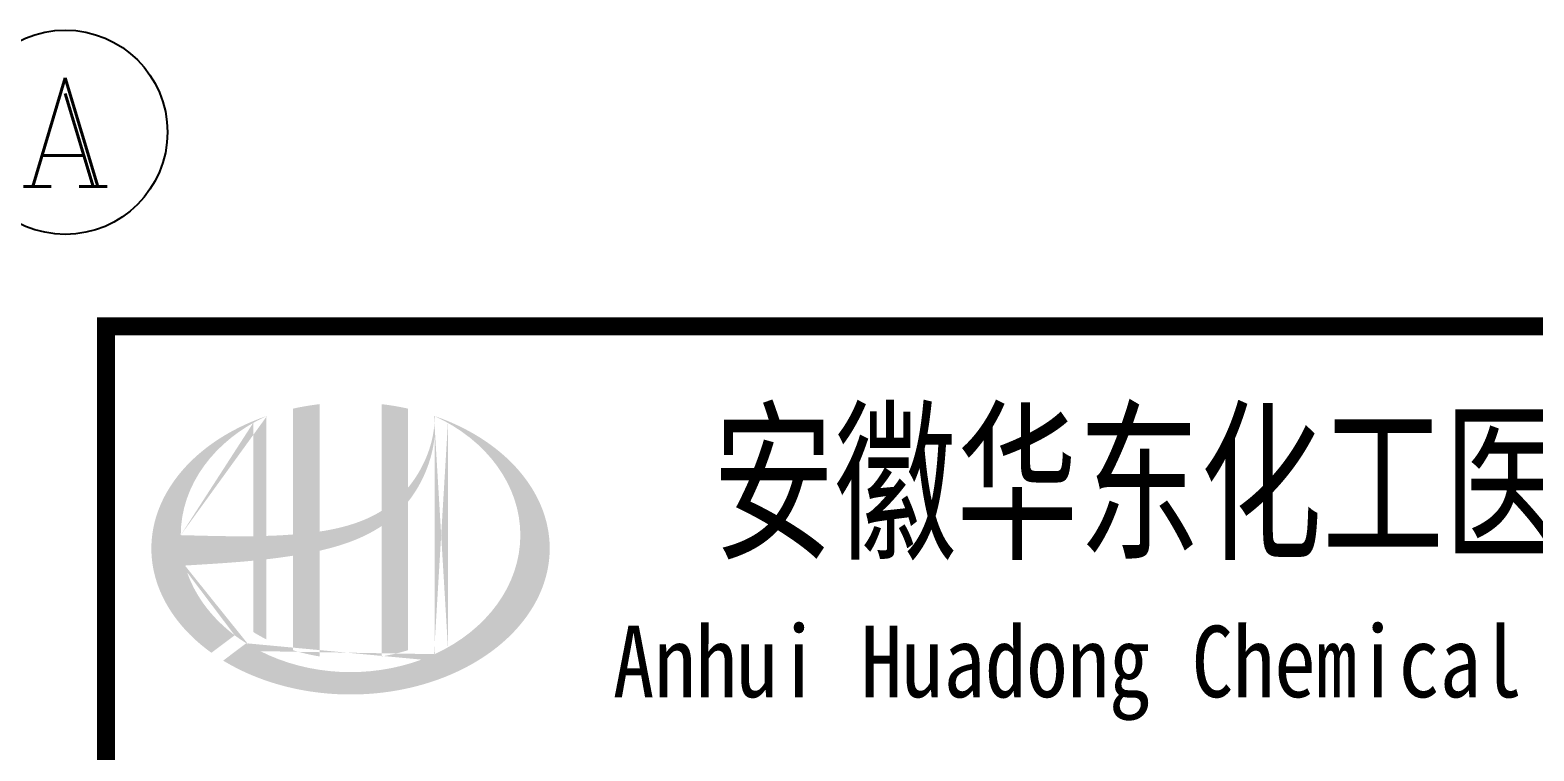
# Model space of a CAD drawing. Extents: x 4532298 to 10139194, y -639876 to -207028.
# Drawn here: x 4615013 to 4620902, y -344821 to -341998 of the extents above; entities that cross this region are included whole.
import ezdxf
from ezdxf.enums import TextEntityAlignment as Align

# ---------------------------------------------------------------- set-up
doc = ezdxf.new("R2010")
doc.units = 0
doc.header["$LTSCALE"] = 1000
doc.header["$MEASUREMENT"] = 0
doc.layers.get('0').update_dxf_attribs({"linetype": 'CONTINUOUS'})
doc.layers.add('AXIS_TEXT', color=7, linetype='CONTINUOUS')
doc.layers.add('建筑底图', color=251, linetype='CONTINUOUS')
doc.styles.add('_TCH_AXIS', font='COMPLEX', dxfattribs={"bigfont": 'GBCBIG'})
doc.styles.add('COMPLEX', font='COMPLEX')
doc.styles.add('ECEC_TQ_S', font='')
doc.styles.get('ECEC_TQ_S').set_extended_font_data('SimSun')

# ---------------------------------------------------------------- blocks, each defined once
blk = doc.blocks.new('_AXISO')
blk.add_circle((0, 0), 0.5)
at = {"layer": 'AXIS_TEXT', "style": 'COMPLEX', "width": 1.041667}
blk.add_attdef('A', text='', height=0.56, dxfattribs=at).set_placement((-0.25, -0.28), (0.25, -0.28), align=Align.FIT)

msp = doc.modelspace()

# ---------------------------------------------------------------- hatches: boundary and pattern name
h = msp.add_hatch(color=256)
edge = h.paths.add_edge_path()
edge.add_spline(control_points=[(4616146.7, -344037.2), (4616152.8, -344035.8), (4616158.9, -344034.4), (4616208, -344022.5), (4616250.6, -344009.5), (4616325.5, -343978.4), (4616358.5, -343961.4), (4616389.3, -343940.8)], knot_values=[61.629012, 61.629012, 61.629012, 61.629012, 63.330431, 63.330431, 75.353634, 75.353634, 85.398649, 85.398649, 85.398649, 85.398649], degree=3, periodic=0)
edge.add_line((4616389.3, -343940.8), (4616389.3, -344451.1))
edge.add_spline(control_points=[(4616389.3, -344451.1), (4616406.5, -344448.3), (4616423.5, -344445), (4616458.3, -344436.9), (4616476, -344432.1), (4616493.3, -344426.6)], knot_values=[4.908456, 4.908456, 4.908456, 4.908456, 4.992821, 4.992821, 5.083034, 5.083034, 5.083034, 5.083034], degree=3, periodic=0)
edge.add_line((4616493.3, -344426.6), (4616493.3, -343845.2))
edge.add_spline(control_points=[(4616493.3, -343845.2), (4616502, -343834.3), (4616510.2, -343822.9), (4616536.3, -343783.3), (4616551.9, -343753.3), (4616581.2, -343680.5), (4616592.4, -343636.7), (4616597.1, -343591.4), (4616597.2, -343590.1), (4616597.3, -343588.9)], knot_values=[97.991744, 97.991744, 97.991744, 97.991744, 101.64219, 101.64219, 110.337975, 110.337975, 121.934322, 121.934322, 122.270691, 122.270691, 122.270691, 122.270691], degree=3, periodic=0)
edge.add_line((4616597.3, -343588.9), (4616597.3, -343518.4))
edge.add_spline(control_points=[(4616597.3, -343518.4), (4616597.3, -343526.1), (4616596.9, -343533.8), (4616596.3, -343541.5)], knot_values=[126.194075, 126.194075, 126.194075, 126.194075, 128.396762, 128.396762, 128.396762, 128.396762], degree=3, periodic=0)
edge.add_spline(control_points=[(4616596.3, -343541.5), (4616595.9, -343547.7), (4616595.2, -343553.9), (4616594.5, -343560.1)], knot_values=[124.417049, 124.417049, 124.417049, 124.417049, 126.194075, 126.194075, 126.194075, 126.194075], degree=3, periodic=0)
edge.add_spline(control_points=[(4616594.5, -343560.1), (4616593.3, -343569.2), (4616591.9, -343578.3), (4616590.1, -343587.4)], knot_values=[121.80529, 121.80529, 121.80529, 121.80529, 124.417049, 124.417049, 124.417049, 124.417049], degree=3, periodic=0)
edge.add_spline(control_points=[(4616590.1, -343587.4), (4616587.7, -343599.6), (4616584.7, -343611.7), (4616581.3, -343623.7)], knot_values=[118.31574, 118.31574, 118.31574, 118.31574, 121.80529, 121.80529, 121.80529, 121.80529], degree=3, periodic=0)
edge.add_spline(control_points=[(4616581.3, -343623.7), (4616577.8, -343635.8), (4616573.7, -343647.9), (4616569.2, -343659.7)], knot_values=[114.795988, 114.795988, 114.795988, 114.795988, 118.31574, 118.31574, 118.31574, 118.31574], degree=3, periodic=0)
edge.add_spline(control_points=[(4616569.2, -343659.7), (4616564.7, -343671.4), (4616559.7, -343682.9), (4616554.3, -343694.3)], knot_values=[111.329641, 111.329641, 111.329641, 111.329641, 114.795988, 114.795988, 114.795988, 114.795988], degree=3, periodic=0)
edge.add_spline(control_points=[(4616554.3, -343694.3), (4616548.7, -343705.8), (4616542.7, -343717.2), (4616536.3, -343728.3)], knot_values=[107.79529, 107.79529, 107.79529, 107.79529, 111.329641, 111.329641, 111.329641, 111.329641], degree=3, periodic=0)
edge.add_spline(control_points=[(4616536.3, -343728.3), (4616530, -343739.1), (4616523.2, -343749.6), (4616516.1, -343759.9)], knot_values=[104.343579, 104.343579, 104.343579, 104.343579, 107.79529, 107.79529, 107.79529, 107.79529], degree=3, periodic=0)
edge.add_spline(control_points=[(4616516.1, -343759.9), (4616508.9, -343770.3), (4616501.3, -343780.3), (4616493.3, -343790)], knot_values=[100.8507, 100.8507, 100.8507, 100.8507, 104.343579, 104.343579, 104.343579, 104.343579], degree=3, periodic=0)
edge.add_line((4616493.3, -343790), (4616493.3, -343480.8))
edge.add_spline(control_points=[(4616493.3, -343480.8), (4616459.3, -343473.2), (4616424.5, -343467.3), (4616389.3, -343463.2)], knot_values=[4.423999, 4.423999, 4.423999, 4.423999, 4.558741, 4.558741, 4.558741, 4.558741], degree=3, periodic=0)
edge.add_line((4616389.3, -343463.2), (4616389.3, -343881.4))
edge.add_spline(control_points=[(4616389.3, -343881.4), (4616317.4, -343925.9), (4616233.2, -343949.1), (4616146.7, -343962.2)], knot_values=[63.246215, 63.246215, 63.246215, 63.246215, 87.689124, 87.689124, 87.689124, 87.689124], degree=3, periodic=0)
edge.add_line((4616146.7, -343962.2), (4616146.7, -343463.2))
edge.add_spline(control_points=[(4616146.7, -343463.2), (4616111.5, -343467.3), (4616076.7, -343473.2), (4616042.7, -343480.8)], knot_values=[4.866038, 4.866038, 4.866038, 4.866038, 5.000777, 5.000777, 5.000777, 5.000777], degree=3, periodic=0)
edge.add_line((4616042.7, -343480.8), (4616042.7, -343973.6))
edge.add_spline(control_points=[(4616042.7, -343973.6), (4616041, -343973.7), (4616006.1, -343976.4), (4615971.4, -343978.1), (4615938.7, -343979.1)], knot_values=[43.657356, 43.657356, 43.657356, 43.657356, 44.134253, 53.497092, 53.497092, 53.497092, 53.497092], degree=3, periodic=0)
edge.add_line((4615938.7, -343979.1), (4615938.7, -343510))
edge.add_spline(control_points=[(4615938.7, -343510), (4615921.6, -343515.9), (4615904.9, -343522.2), (4615888.5, -343528.9)], knot_values=[5.14157, 5.14157, 5.14157, 5.14157, 5.212921, 5.212921, 5.212921, 5.212921], degree=3, periodic=0)
edge.add_spline(control_points=[(4615888.5, -343528.9), (4615881.6, -343531.7), (4615874.7, -343534.6), (4615842.5, -343548.8), (4615818, -343561.1), (4615794.5, -343574.3)], knot_values=[5.212921, 5.212921, 5.212921, 5.212921, 5.24296, 5.24296, 5.355623, 5.355623, 5.355623, 5.355623], degree=3, periodic=0)
edge.add_spline(control_points=[(4615794.5, -343574.3), (4615779.6, -343582.6), (4615765.1, -343591.4), (4615751.2, -343600.5)], knot_values=[5.355623, 5.355623, 5.355623, 5.355623, 5.426974, 5.426974, 5.426974, 5.426974], degree=3, periodic=0)
edge.add_spline(control_points=[(4615751.2, -343600.5), (4615743.7, -343605.3), (4615736.5, -343610.2), (4615723, -343619.7), (4615716.7, -343624.2), (4615710.6, -343628.8)], knot_values=[5.426974, 5.426974, 5.426974, 5.426974, 5.464765, 5.464765, 5.498325, 5.498325, 5.498325, 5.498325], degree=3, periodic=0)
edge.add_spline(control_points=[(4615710.6, -343628.8), (4615684.5, -343648.4), (4615660.4, -343669.3), (4615638.6, -343691.2)], knot_values=[5.498325, 5.498325, 5.498325, 5.498325, 5.641027, 5.641027, 5.641027, 5.641027], degree=3, periodic=0)
edge.add_spline(control_points=[(4615638.6, -343691.2), (4615631.6, -343698.2), (4615624.8, -343705.3), (4615604.4, -343727.9), (4615591.5, -343743.8), (4615579.7, -343760)], knot_values=[5.641027, 5.641027, 5.641027, 5.641027, 5.686569, 5.686569, 5.783729, 5.783729, 5.783729, 5.783729], degree=3, periodic=0)
edge.add_spline(control_points=[(4615579.7, -343760), (4615564.6, -343780.7), (4615551.3, -343802.1), (4615538.2, -343827.1), (4615536.5, -343830.3), (4615535, -343833.4)], knot_values=[5.783729, 5.783729, 5.783729, 5.783729, 5.908374, 5.908374, 5.92643, 5.92643, 5.92643, 5.92643], degree=3, periodic=0)
edge.add_spline(control_points=[(4615535, -343833.4), (4615522.5, -343858.6), (4615512.5, -343884.2), (4615504.9, -343910.2)], knot_values=[5.92643, 5.92643, 5.92643, 5.92643, 6.069132, 6.069132, 6.069132, 6.069132], degree=3, periodic=0)
edge.add_spline(control_points=[(4615504.9, -343910.2), (4615501.7, -343921.3), (4615499, -343932.4), (4615493.6, -343958.6), (4615491.3, -343973.6), (4615489.9, -343988.7)], knot_values=[6.069132, 6.069132, 6.069132, 6.069132, 6.130179, 6.130179, 6.211834, 6.211834, 6.211834, 6.211834], degree=3, periodic=0)
edge.add_spline(control_points=[(4615489.9, -343988.7), (4615488.6, -344001.8), (4615488, -344015), (4615488, -344028.2)], knot_values=[6.211834, 6.211834, 6.211834, 6.211834, 6.283185, 6.283185, 6.283185, 6.283185], degree=3, periodic=0)
edge.add_spline(control_points=[(4615488, -344028.2), (4615488, -344037.6), (4615488.3, -344046.9), (4615488.9, -344056.2)], knot_values=[6.283185, 6.283185, 6.283185, 6.283185, 6.333655, 6.333655, 6.333655, 6.333655], degree=3, periodic=0)
edge.add_spline(control_points=[(4615488.9, -344056.2), (4615490.2, -344074.9), (4615492.7, -344093.5), (4615496.5, -344112)], knot_values=[6.333655, 6.333655, 6.333655, 6.333655, 6.434594, 6.434594, 6.434594, 6.434594], degree=3, periodic=0)
edge.add_spline(control_points=[(4615496.5, -344112), (4615496.7, -344113.2), (4615497, -344114.4), (4615500.9, -344132.9), (4615505.7, -344150.1), (4615511.5, -344167.1)], knot_values=[6.434594, 6.434594, 6.434594, 6.434594, 6.441278, 6.441278, 6.535532, 6.535532, 6.535532, 6.535532], degree=3, periodic=0)
edge.add_spline(control_points=[(4615511.5, -344167.1), (4615517.8, -344185.4), (4615525.3, -344203.4), (4615534.1, -344221.2)], knot_values=[6.535532, 6.535532, 6.535532, 6.535532, 6.636471, 6.636471, 6.636471, 6.636471], degree=3, periodic=0)
edge.add_spline(control_points=[(4615534.1, -344221.2), (4615536.3, -344225.7), (4615538.5, -344230.1), (4615547.9, -344247.8), (4615555.6, -344260.8), (4615564, -344273.6)], knot_values=[6.636471, 6.636471, 6.636471, 6.636471, 6.661894, 6.661894, 6.73741, 6.73741, 6.73741, 6.73741], degree=3, periodic=0)
edge.add_spline(control_points=[(4615564, -344273.6), (4615575.1, -344290.8), (4615587.5, -344307.6), (4615601, -344324)], knot_values=[6.73741, 6.73741, 6.73741, 6.73741, 6.838349, 6.838349, 6.838349, 6.838349], degree=3, periodic=0)
edge.add_spline(control_points=[(4615601, -344324), (4615607, -344331.1), (4615613.1, -344338.2), (4615627.6, -344354.2), (4615636.2, -344363), (4615645, -344371.6)], knot_values=[6.838349, 6.838349, 6.838349, 6.838349, 6.88251, 6.88251, 6.939288, 6.939288, 6.939288, 6.939288], degree=3, periodic=0)
edge.add_spline(control_points=[(4615645, -344371.6), (4615660.8, -344387), (4615677.7, -344401.8), (4615695.6, -344416)], knot_values=[6.939288, 6.939288, 6.939288, 6.939288, 7.040227, 7.040227, 7.040227, 7.040227], degree=3, periodic=0)
edge.add_spline(control_points=[(4615695.6, -344416), (4615704.5, -344423.1), (4615713.7, -344430.1), (4615723.2, -344436.9)], knot_values=[7.040227, 7.040227, 7.040227, 7.040227, 7.090696, 7.090696, 7.090696, 7.090696], degree=3, periodic=0)
edge.add_line((4615723.2, -344436.9), (4615814.3, -344368.5))
edge.add_ellipse((4616268, -343976.2), major_axis=(665, 0), ratio=0.806676, start_angle=192.81901, end_angle=226.98533, ccw=False)
edge.add_spline(control_points=[(4615619.5, -344095.3), (4615643.6, -344093.8), (4615667.7, -344092.3), (4615756.3, -344086.8), (4615821.2, -344082.5), (4615886.7, -344076.2)], knot_values=[11.398263, 11.398263, 11.398263, 11.398263, 18.40729, 18.40729, 37.18094, 37.18094, 37.18094, 37.18094], degree=3, periodic=0)
edge.add_line((4615886.7, -344076.2), (4615886.7, -344355.2))
edge.add_spline(control_points=[(4615886.7, -344355.2), (4615890.2, -344357.5), (4615893.8, -344359.7), (4615910.8, -344369.9), (4615924.5, -344377.4), (4615938.7, -344384.6)], knot_values=[4.049945, 4.049945, 4.049945, 4.049945, 4.072021, 4.072021, 4.153257, 4.153257, 4.153257, 4.153257], degree=3, periodic=0)
edge.add_line((4615938.7, -344384.6), (4615938.7, -344070.7))
edge.add_spline(control_points=[(4615938.7, -344070.7), (4615970.9, -344067), (4616003.2, -344062.8), (4616038.1, -344057.4), (4616040.4, -344057.1), (4616042.7, -344056.7)], knot_values=[42.135009, 42.135009, 42.135009, 42.135009, 51.307228, 51.307228, 51.948574, 51.948574, 51.948574, 51.948574], degree=3, periodic=0)
edge.add_line((4616042.7, -344056.7), (4616042.7, -344426.7))
edge.add_spline(control_points=[(4616042.7, -344426.7), (4616076.3, -344437.2), (4616111.2, -344445.4), (4616146.7, -344451.1)], knot_values=[4.34174, 4.34174, 4.34174, 4.34174, 4.516316, 4.516316, 4.516316, 4.516316], degree=3, periodic=0)
edge.add_line((4616146.7, -344451.1), (4616146.7, -344037.2))
edge = h.paths.add_edge_path(flags=16)
edge.add_ellipse((4616268, -343976.2), major_axis=(665, 0), ratio=0.806676, start_angle=124.98746, end_angle=179.99898, ccw=False)
edge.add_line((4615886.7, -343536.7), (4615886.7, -343980.3))
edge.add_spline(control_points=[(4615886.7, -343980.3), (4615791.3, -343981.6), (4615697.4, -343978.6), (4615603, -343976.2)], knot_values=[11.27373, 11.27373, 11.27373, 11.27373, 38.687513, 38.687513, 38.687513, 38.687513], degree=3, periodic=0)
edge = h.paths.add_edge_path()
edge.add_spline(control_points=[(4615769.2, -344467.4), (4615800.2, -344486.4), (4615833.3, -344503.6), (4615918, -344540.9), (4615971.3, -344558.7), (4616082, -344585.3), (4616139.5, -344594), (4616255.6, -344601.8), (4616314.3, -344600.8), (4616429.8, -344589.4), (4616486.7, -344578.8), (4616595.7, -344548.8), (4616647.9, -344529.2), (4616744.8, -344482.4), (4616789.5, -344455), (4616869.5, -344394.1), (4616904.7, -344360.5), (4616964, -344289), (4616988.1, -344251.1), (4617024.5, -344173), (4617036.8, -344132.8), (4617049.4, -344051.6), (4617049.6, -344010.6), (4617038.2, -343929.1), (4617026.4, -343888.6), (4616990.8, -343809.9), (4616967, -343771.7), (4616908.1, -343699.5), (4616873.1, -343665.6), (4616793.3, -343603.9), (4616748.5, -343576.2), (4616667.4, -343536.5), (4616633, -343522.2), (4616597.3, -343510)], knot_values=[0.886421, 0.886421, 0.886421, 0.886421, 1.040557, 1.040557, 1.261172, 1.261172, 1.481788, 1.481788, 1.702404, 1.702404, 1.92302, 1.92302, 2.143636, 2.143636, 2.364252, 2.364252, 2.584868, 2.584868, 2.805484, 2.805484, 3.026099, 3.026099, 3.246715, 3.246715, 3.46852, 3.46852, 3.690325, 3.690325, 3.91213, 3.91213, 4.133935, 4.133935, 4.283209, 4.283209, 4.283209, 4.283209], degree=3, periodic=0)
edge.add_line((4616597.3, -343510), (4616597.3, -343510.1))
edge.add_spline(control_points=[(4616597.3, -343510.2), (4616597.4, -343512.9), (4616597.4, -343515.7), (4616597.3, -343518.4)], knot_values=[128.396762, 128.396762, 128.396762, 128.396762, 129.192193, 129.192193, 129.192193, 129.192193], degree=3, periodic=0)
edge.add_line((4616597.3, -343518.4), (4616597.3, -344442.3))
edge.add_ellipse((4616268, -343976.2), major_axis=(665, 0), ratio=0.806676, start_angle=232.10542, end_angle=299.68334, ccw=False)
edge.add_line((4615859.5, -344399.6), (4615769.2, -344467.4))
edge = h.paths.add_edge_path(flags=16)
edge.add_ellipse((4616268, -343976.2), major_axis=(665, 0), ratio=0.806676, start_angle=304.98746, end_angle=415.01211, ccw=False)
edge.add_line((4616649.3, -344415.7), (4616649.3, -343536.7))
h = msp.add_hatch(color=256)
edge = h.paths.add_edge_path()
edge.add_spline(control_points=[(4616146.7, -344037.2), (4616152.8, -344035.8), (4616158.9, -344034.4), (4616208, -344022.5), (4616250.6, -344009.5), (4616325.5, -343978.4), (4616358.5, -343961.4), (4616389.3, -343940.8)], knot_values=[61.629012, 61.629012, 61.629012, 61.629012, 63.330431, 63.330431, 75.353634, 75.353634, 85.398649, 85.398649, 85.398649, 85.398649], degree=3, periodic=0)
edge.add_line((4616389.3, -343940.8), (4616389.3, -344451.1))
edge.add_spline(control_points=[(4616389.3, -344451.1), (4616406.5, -344448.3), (4616423.5, -344445), (4616458.3, -344436.9), (4616476, -344432.1), (4616493.3, -344426.6)], knot_values=[4.908456, 4.908456, 4.908456, 4.908456, 4.992821, 4.992821, 5.083034, 5.083034, 5.083034, 5.083034], degree=3, periodic=0)
edge.add_line((4616493.3, -344426.6), (4616493.3, -343845.2))
edge.add_spline(control_points=[(4616493.3, -343845.2), (4616502, -343834.3), (4616510.2, -343822.9), (4616536.3, -343783.3), (4616551.9, -343753.3), (4616581.2, -343680.5), (4616592.4, -343636.7), (4616597.1, -343591.4), (4616597.2, -343590.1), (4616597.3, -343588.9)], knot_values=[97.991744, 97.991744, 97.991744, 97.991744, 101.64219, 101.64219, 110.337975, 110.337975, 121.934322, 121.934322, 122.270691, 122.270691, 122.270691, 122.270691], degree=3, periodic=0)
edge.add_line((4616597.3, -343588.9), (4616597.3, -343518.4))
edge.add_spline(control_points=[(4616597.3, -343518.4), (4616597.3, -343526.1), (4616596.9, -343533.8), (4616596.3, -343541.5)], knot_values=[126.194075, 126.194075, 126.194075, 126.194075, 128.396762, 128.396762, 128.396762, 128.396762], degree=3, periodic=0)
edge.add_spline(control_points=[(4616596.3, -343541.5), (4616595.9, -343547.7), (4616595.2, -343553.9), (4616594.5, -343560.1)], knot_values=[124.417049, 124.417049, 124.417049, 124.417049, 126.194075, 126.194075, 126.194075, 126.194075], degree=3, periodic=0)
edge.add_spline(control_points=[(4616594.5, -343560.1), (4616593.3, -343569.2), (4616591.9, -343578.3), (4616590.1, -343587.4)], knot_values=[121.80529, 121.80529, 121.80529, 121.80529, 124.417049, 124.417049, 124.417049, 124.417049], degree=3, periodic=0)
edge.add_spline(control_points=[(4616590.1, -343587.4), (4616587.7, -343599.6), (4616584.7, -343611.7), (4616581.3, -343623.7)], knot_values=[118.31574, 118.31574, 118.31574, 118.31574, 121.80529, 121.80529, 121.80529, 121.80529], degree=3, periodic=0)
edge.add_spline(control_points=[(4616581.3, -343623.7), (4616577.8, -343635.8), (4616573.7, -343647.9), (4616569.2, -343659.7)], knot_values=[114.795988, 114.795988, 114.795988, 114.795988, 118.31574, 118.31574, 118.31574, 118.31574], degree=3, periodic=0)
edge.add_spline(control_points=[(4616569.2, -343659.7), (4616564.7, -343671.4), (4616559.7, -343682.9), (4616554.3, -343694.3)], knot_values=[111.329641, 111.329641, 111.329641, 111.329641, 114.795988, 114.795988, 114.795988, 114.795988], degree=3, periodic=0)
edge.add_spline(control_points=[(4616554.3, -343694.3), (4616548.7, -343705.8), (4616542.7, -343717.2), (4616536.3, -343728.3)], knot_values=[107.79529, 107.79529, 107.79529, 107.79529, 111.329641, 111.329641, 111.329641, 111.329641], degree=3, periodic=0)
edge.add_spline(control_points=[(4616536.3, -343728.3), (4616530, -343739.1), (4616523.2, -343749.6), (4616516.1, -343759.9)], knot_values=[104.343579, 104.343579, 104.343579, 104.343579, 107.79529, 107.79529, 107.79529, 107.79529], degree=3, periodic=0)
edge.add_spline(control_points=[(4616516.1, -343759.9), (4616508.9, -343770.3), (4616501.3, -343780.3), (4616493.3, -343790)], knot_values=[100.8507, 100.8507, 100.8507, 100.8507, 104.343579, 104.343579, 104.343579, 104.343579], degree=3, periodic=0)
edge.add_line((4616493.3, -343790), (4616493.3, -343480.8))
edge.add_spline(control_points=[(4616493.3, -343480.8), (4616459.3, -343473.2), (4616424.5, -343467.3), (4616389.3, -343463.2)], knot_values=[4.423999, 4.423999, 4.423999, 4.423999, 4.558741, 4.558741, 4.558741, 4.558741], degree=3, periodic=0)
edge.add_line((4616389.3, -343463.2), (4616389.3, -343881.4))
edge.add_spline(control_points=[(4616389.3, -343881.4), (4616317.4, -343925.9), (4616233.2, -343949.1), (4616146.7, -343962.2)], knot_values=[63.246215, 63.246215, 63.246215, 63.246215, 87.689124, 87.689124, 87.689124, 87.689124], degree=3, periodic=0)
edge.add_line((4616146.7, -343962.2), (4616146.7, -343463.2))
edge.add_spline(control_points=[(4616146.7, -343463.2), (4616111.5, -343467.3), (4616076.7, -343473.2), (4616042.7, -343480.8)], knot_values=[4.866038, 4.866038, 4.866038, 4.866038, 5.000777, 5.000777, 5.000777, 5.000777], degree=3, periodic=0)
edge.add_line((4616042.7, -343480.8), (4616042.7, -343973.6))
edge.add_spline(control_points=[(4616042.7, -343973.6), (4616041, -343973.7), (4616006.1, -343976.4), (4615971.4, -343978.1), (4615938.7, -343979.1)], knot_values=[43.657356, 43.657356, 43.657356, 43.657356, 44.134253, 53.497092, 53.497092, 53.497092, 53.497092], degree=3, periodic=0)
edge.add_line((4615938.7, -343979.1), (4615938.7, -343510))
edge.add_spline(control_points=[(4615938.7, -343510), (4615921.6, -343515.9), (4615904.9, -343522.2), (4615888.5, -343528.9)], knot_values=[5.14157, 5.14157, 5.14157, 5.14157, 5.212921, 5.212921, 5.212921, 5.212921], degree=3, periodic=0)
edge.add_spline(control_points=[(4615888.5, -343528.9), (4615881.6, -343531.7), (4615874.7, -343534.6), (4615842.5, -343548.8), (4615818, -343561.1), (4615794.5, -343574.3)], knot_values=[5.212921, 5.212921, 5.212921, 5.212921, 5.24296, 5.24296, 5.355623, 5.355623, 5.355623, 5.355623], degree=3, periodic=0)
edge.add_spline(control_points=[(4615794.5, -343574.3), (4615779.6, -343582.6), (4615765.1, -343591.4), (4615751.2, -343600.5)], knot_values=[5.355623, 5.355623, 5.355623, 5.355623, 5.426974, 5.426974, 5.426974, 5.426974], degree=3, periodic=0)
edge.add_spline(control_points=[(4615751.2, -343600.5), (4615743.7, -343605.3), (4615736.5, -343610.2), (4615723, -343619.7), (4615716.7, -343624.2), (4615710.6, -343628.8)], knot_values=[5.426974, 5.426974, 5.426974, 5.426974, 5.464765, 5.464765, 5.498325, 5.498325, 5.498325, 5.498325], degree=3, periodic=0)
edge.add_spline(control_points=[(4615710.6, -343628.8), (4615684.5, -343648.4), (4615660.4, -343669.3), (4615638.6, -343691.2)], knot_values=[5.498325, 5.498325, 5.498325, 5.498325, 5.641027, 5.641027, 5.641027, 5.641027], degree=3, periodic=0)
edge.add_spline(control_points=[(4615638.6, -343691.2), (4615631.6, -343698.2), (4615624.8, -343705.3), (4615604.4, -343727.9), (4615591.5, -343743.8), (4615579.7, -343760)], knot_values=[5.641027, 5.641027, 5.641027, 5.641027, 5.686569, 5.686569, 5.783729, 5.783729, 5.783729, 5.783729], degree=3, periodic=0)
edge.add_spline(control_points=[(4615579.7, -343760), (4615564.6, -343780.7), (4615551.3, -343802.1), (4615538.2, -343827.1), (4615536.5, -343830.3), (4615535, -343833.4)], knot_values=[5.783729, 5.783729, 5.783729, 5.783729, 5.908374, 5.908374, 5.92643, 5.92643, 5.92643, 5.92643], degree=3, periodic=0)
edge.add_spline(control_points=[(4615535, -343833.4), (4615522.5, -343858.6), (4615512.5, -343884.2), (4615504.9, -343910.2)], knot_values=[5.92643, 5.92643, 5.92643, 5.92643, 6.069132, 6.069132, 6.069132, 6.069132], degree=3, periodic=0)
edge.add_spline(control_points=[(4615504.9, -343910.2), (4615501.7, -343921.3), (4615499, -343932.4), (4615493.6, -343958.6), (4615491.3, -343973.6), (4615489.9, -343988.7)], knot_values=[6.069132, 6.069132, 6.069132, 6.069132, 6.130179, 6.130179, 6.211834, 6.211834, 6.211834, 6.211834], degree=3, periodic=0)
edge.add_spline(control_points=[(4615489.9, -343988.7), (4615488.6, -344001.8), (4615488, -344015), (4615488, -344028.2)], knot_values=[6.211834, 6.211834, 6.211834, 6.211834, 6.283185, 6.283185, 6.283185, 6.283185], degree=3, periodic=0)
edge.add_spline(control_points=[(4615488, -344028.2), (4615488, -344037.6), (4615488.3, -344046.9), (4615488.9, -344056.2)], knot_values=[6.283185, 6.283185, 6.283185, 6.283185, 6.333655, 6.333655, 6.333655, 6.333655], degree=3, periodic=0)
edge.add_spline(control_points=[(4615488.9, -344056.2), (4615490.2, -344074.9), (4615492.7, -344093.5), (4615496.5, -344112)], knot_values=[6.333655, 6.333655, 6.333655, 6.333655, 6.434594, 6.434594, 6.434594, 6.434594], degree=3, periodic=0)
edge.add_spline(control_points=[(4615496.5, -344112), (4615496.7, -344113.2), (4615497, -344114.4), (4615500.9, -344132.9), (4615505.7, -344150.1), (4615511.5, -344167.1)], knot_values=[6.434594, 6.434594, 6.434594, 6.434594, 6.441278, 6.441278, 6.535532, 6.535532, 6.535532, 6.535532], degree=3, periodic=0)
edge.add_spline(control_points=[(4615511.5, -344167.1), (4615517.8, -344185.4), (4615525.3, -344203.4), (4615534.1, -344221.2)], knot_values=[6.535532, 6.535532, 6.535532, 6.535532, 6.636471, 6.636471, 6.636471, 6.636471], degree=3, periodic=0)
edge.add_spline(control_points=[(4615534.1, -344221.2), (4615536.3, -344225.7), (4615538.5, -344230.1), (4615547.9, -344247.8), (4615555.6, -344260.8), (4615564, -344273.6)], knot_values=[6.636471, 6.636471, 6.636471, 6.636471, 6.661894, 6.661894, 6.73741, 6.73741, 6.73741, 6.73741], degree=3, periodic=0)
edge.add_spline(control_points=[(4615564, -344273.6), (4615575.1, -344290.8), (4615587.5, -344307.6), (4615601, -344324)], knot_values=[6.73741, 6.73741, 6.73741, 6.73741, 6.838349, 6.838349, 6.838349, 6.838349], degree=3, periodic=0)
edge.add_spline(control_points=[(4615601, -344324), (4615607, -344331.1), (4615613.1, -344338.2), (4615627.6, -344354.2), (4615636.2, -344363), (4615645, -344371.6)], knot_values=[6.838349, 6.838349, 6.838349, 6.838349, 6.88251, 6.88251, 6.939288, 6.939288, 6.939288, 6.939288], degree=3, periodic=0)
edge.add_spline(control_points=[(4615645, -344371.6), (4615660.8, -344387), (4615677.7, -344401.8), (4615695.6, -344416)], knot_values=[6.939288, 6.939288, 6.939288, 6.939288, 7.040227, 7.040227, 7.040227, 7.040227], degree=3, periodic=0)
edge.add_spline(control_points=[(4615695.6, -344416), (4615704.5, -344423.1), (4615713.7, -344430.1), (4615723.2, -344436.9)], knot_values=[7.040227, 7.040227, 7.040227, 7.040227, 7.090696, 7.090696, 7.090696, 7.090696], degree=3, periodic=0)
edge.add_line((4615723.2, -344436.9), (4615814.3, -344368.5))
edge.add_ellipse((4616268, -343976.2), major_axis=(665, 0), ratio=0.806676, start_angle=192.81901, end_angle=226.98533, ccw=False)
edge.add_spline(control_points=[(4615619.5, -344095.3), (4615643.6, -344093.8), (4615667.7, -344092.3), (4615756.3, -344086.8), (4615821.2, -344082.5), (4615886.7, -344076.2)], knot_values=[11.398263, 11.398263, 11.398263, 11.398263, 18.40729, 18.40729, 37.18094, 37.18094, 37.18094, 37.18094], degree=3, periodic=0)
edge.add_line((4615886.7, -344076.2), (4615886.7, -344355.2))
edge.add_spline(control_points=[(4615886.7, -344355.2), (4615890.2, -344357.5), (4615893.8, -344359.7), (4615910.8, -344369.9), (4615924.5, -344377.4), (4615938.7, -344384.6)], knot_values=[4.049945, 4.049945, 4.049945, 4.049945, 4.072021, 4.072021, 4.153257, 4.153257, 4.153257, 4.153257], degree=3, periodic=0)
edge.add_line((4615938.7, -344384.6), (4615938.7, -344070.7))
edge.add_spline(control_points=[(4615938.7, -344070.7), (4615970.9, -344067), (4616003.2, -344062.8), (4616038.1, -344057.4), (4616040.4, -344057.1), (4616042.7, -344056.7)], knot_values=[42.135009, 42.135009, 42.135009, 42.135009, 51.307228, 51.307228, 51.948574, 51.948574, 51.948574, 51.948574], degree=3, periodic=0)
edge.add_line((4616042.7, -344056.7), (4616042.7, -344426.7))
edge.add_spline(control_points=[(4616042.7, -344426.7), (4616076.3, -344437.2), (4616111.2, -344445.4), (4616146.7, -344451.1)], knot_values=[4.34174, 4.34174, 4.34174, 4.34174, 4.516316, 4.516316, 4.516316, 4.516316], degree=3, periodic=0)
edge.add_line((4616146.7, -344451.1), (4616146.7, -344037.2))
edge = h.paths.add_edge_path(flags=16)
edge.add_ellipse((4616268, -343976.2), major_axis=(665, 0), ratio=0.806676, start_angle=124.98746, end_angle=179.99898, ccw=False)
edge.add_line((4615886.7, -343536.7), (4615886.7, -343980.3))
edge.add_spline(control_points=[(4615886.7, -343980.3), (4615791.3, -343981.6), (4615697.4, -343978.6), (4615603, -343976.2)], knot_values=[11.27373, 11.27373, 11.27373, 11.27373, 38.687513, 38.687513, 38.687513, 38.687513], degree=3, periodic=0)
edge = h.paths.add_edge_path()
edge.add_spline(control_points=[(4615769.2, -344467.4), (4615800.2, -344486.4), (4615833.3, -344503.6), (4615918, -344540.9), (4615971.3, -344558.7), (4616082, -344585.3), (4616139.5, -344594), (4616255.6, -344601.8), (4616314.3, -344600.8), (4616429.8, -344589.4), (4616486.7, -344578.8), (4616595.7, -344548.8), (4616647.9, -344529.2), (4616744.8, -344482.4), (4616789.5, -344455), (4616869.5, -344394.1), (4616904.7, -344360.5), (4616964, -344289), (4616988.1, -344251.1), (4617024.5, -344173), (4617036.8, -344132.8), (4617049.4, -344051.6), (4617049.6, -344010.6), (4617038.2, -343929.1), (4617026.4, -343888.6), (4616990.8, -343809.9), (4616967, -343771.7), (4616908.1, -343699.5), (4616873.1, -343665.6), (4616793.3, -343603.9), (4616748.5, -343576.2), (4616667.4, -343536.5), (4616633, -343522.2), (4616597.3, -343510)], knot_values=[0.886421, 0.886421, 0.886421, 0.886421, 1.040557, 1.040557, 1.261172, 1.261172, 1.481788, 1.481788, 1.702404, 1.702404, 1.92302, 1.92302, 2.143636, 2.143636, 2.364252, 2.364252, 2.584868, 2.584868, 2.805484, 2.805484, 3.026099, 3.026099, 3.246715, 3.246715, 3.46852, 3.46852, 3.690325, 3.690325, 3.91213, 3.91213, 4.133935, 4.133935, 4.283209, 4.283209, 4.283209, 4.283209], degree=3, periodic=0)
edge.add_line((4616597.3, -343510), (4616597.3, -343510.1))
edge.add_spline(control_points=[(4616597.3, -343510.2), (4616597.4, -343512.9), (4616597.4, -343515.7), (4616597.3, -343518.4)], knot_values=[128.396762, 128.396762, 128.396762, 128.396762, 129.192193, 129.192193, 129.192193, 129.192193], degree=3, periodic=0)
edge.add_line((4616597.3, -343518.4), (4616597.3, -344442.3))
edge.add_ellipse((4616268, -343976.2), major_axis=(665, 0), ratio=0.806676, start_angle=232.10542, end_angle=299.68334, ccw=False)
edge.add_line((4615859.5, -344399.6), (4615769.2, -344467.4))
edge = h.paths.add_edge_path(flags=16)
edge.add_ellipse((4616268, -343976.2), major_axis=(665, 0), ratio=0.806676, start_angle=304.98746, end_angle=415.01211, ccw=False)
edge.add_line((4616649.3, -344415.7), (4616649.3, -343536.7))

# ---------------------------------------------------------------- linework, layer by layer
msp.add_lwpolyline([(4633310.2, -343158.8, 70, 70, 0), (4615310.2, -343158.8, 70, 70, 0), (4615310.2, -349158.8, 0, 0, 0)], format="xyseb")
at = {"const_width": 70}
msp.add_lwpolyline([(4615310.2, -343158.8), (4615310.2, -349158.8)], dxfattribs=at)

# ---------------------------------------------------------------- block references
at = {"layer": '建筑底图'}
ref = msp.add_blockref('_AXISO', (4615150.8, -342398.3), dxfattribs=dict(at, xscale=800, yscale=800, zscale=800))
ref.add_attrib('A', 'A', dxfattribs={"layer": 'AXIS_TEXT', "color": 0, "height": 425.2, "style": '_TCH_AXIS'}).set_placement((4614968.5, -342610.9), (4615333, -342610.9), align=Align.FIT)

# ---------------------------------------------------------------- texts
at = {"style": 'ECEC_TQ_S'}
for s, height, width, p in [('安徽华东化工医药工程有限责任公司', 500, 0.7, (4621505, -343758.8)), ('安徽华东化工医药工程有限责任公司', 500, 0.7, (4621505, -343758.8)), ('Anhui Huadong Chemical & Medical Engineering Co.,Ltd', 280, 0.85, (4621505, -344508.8)), ('Anhui Huadong Chemical & Medical Engineering Co.,Ltd', 280, 0.85, (4621505, -344508.8))]:
    msp.add_text(s, height=height, dxfattribs=dict(at, width=width)).set_placement(p, align=Align.MIDDLE)

doc.saveas('drawing.dxf')
